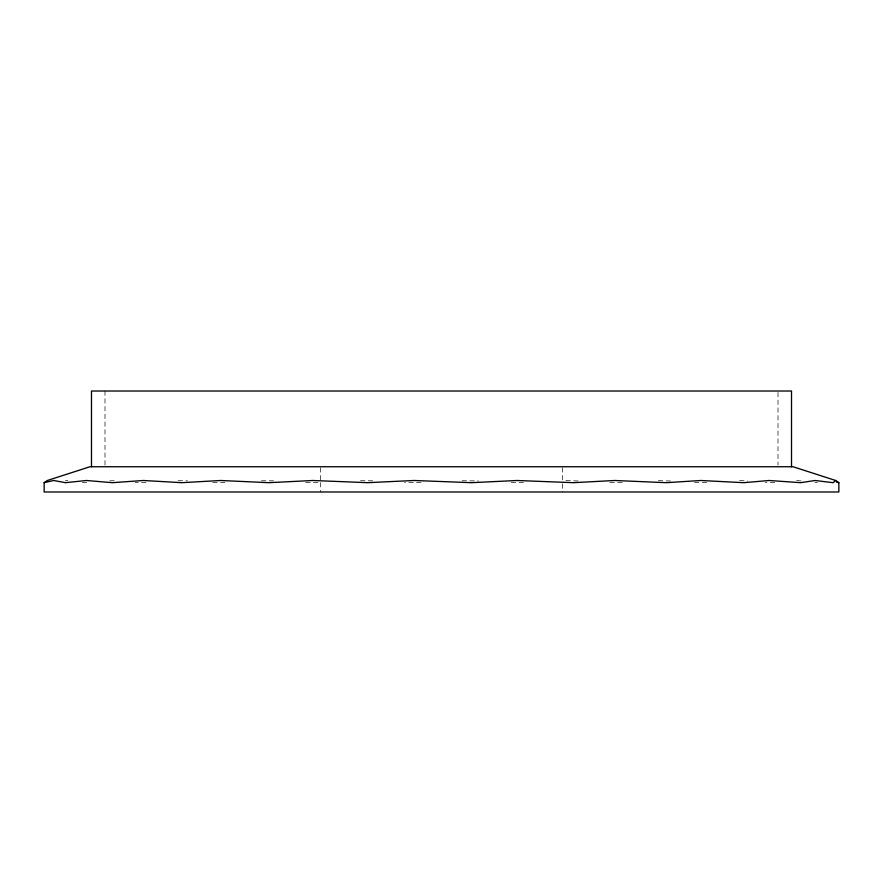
<?xml version="1.0" encoding="UTF-8"?>
<svg xmlns="http://www.w3.org/2000/svg" width="883" height="883" viewBox="0 0 883 883"><rect width="100%" height="100%" fill="white"/><g stroke="black" fill="none" stroke-linecap="round" stroke-linejoin="round"><path stroke-width="0.66" stroke-dasharray="4.42 3.31" d="M65.309 480.816L67.881 480.495M774.678 482.339L765.186 482.295M82.329 482.681L87.814 482.295M109.768 480.782L116.556 480.727M706.676 482.361L694.491 482.306M145.96 482.339L135.242 482.339M178.189 480.705L187.527 480.838M622.151 482.317L607.217 482.339M658.365 480.683L671.753 481.025M224.878 482.339L211.434 482.339M261.445 480.782L274.889 480.849M523.487 482.35L508.453 482.361M565.959 480.661L579.701 480.981M317.836 482.361L302.902 482.328M360.529 480.716L372.902 480.827M420.992 482.317L404.524 482.35M462.129 480.76L478.509 480.948M739.645 480.495L747.713 481.069M796.598 480.495L801.83 481.047M814.899 482.405L817.515 482.681M778.011 392.383L778.011 465.054M562.648 467.747L562.648 482.56M562.648 483.906L562.648 491.986M320.352 467.747L320.352 481.213M320.352 482.56L320.352 491.986M104.989 391.014L104.989 465.054"/><path stroke-width="1.32" d="M835.66 480.495L833.099 482.681L815.119 480.495L800.671 482.681L769.115 480.495L743.762 482.681L700.782 480.495L666.246 482.681L614.778 480.495L573.42 482.681L516.963 480.495L471.61 482.681L414.017 480.495L367.736 482.681L312.935 480.495L268.896 482.681L220.618 480.495L181.821 482.681L143.355 480.495L112.439 482.681L86.402 480.495L65.485 482.681L53.653 480.495L44.15 482.681L44.15 491.986L838.85 491.986L838.85 482.681L835.66 480.495L793.033 466.743L89.967 466.743L47.34 480.495L44.15 482.681M836.477 482.129L838.85 482.681M791.521 466.743L791.521 391.014L91.479 391.014L91.479 466.743"/></g></svg>
